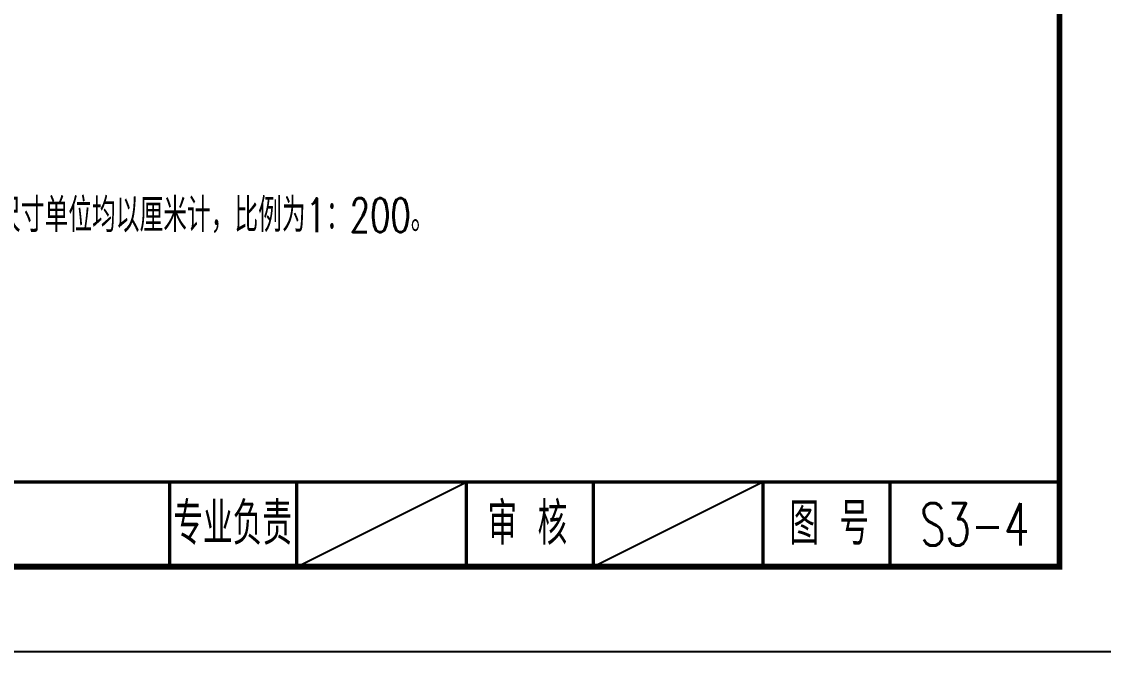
# Model space of a CAD drawing. Extents: x -1568 to -728, y -1287 to -990.
# Drawn here: x -1280.7 to -1153, y -1286.8 to -1212.5 of the extents above; entities that cross this region are included whole.
import ezdxf
from ezdxf.enums import TextEntityAlignment as Align

# ---------------------------------------------------------------- set-up
doc = ezdxf.new("R2010")
doc.units = 0
doc.header["$LTSCALE"] = 5
doc.layers.get('0').update_dxf_attribs({"linetype": 'CONTINUOUS'})
doc.layers.add('图框', color=7, linetype='CONTINUOUS')
doc.layers.add('文字', color=7, linetype='CONTINUOUS')
doc.styles.get("Standard").update_dxf_attribs({"font": 'simplex1.shx', "width": 0.7, "bigfont": 'hztxt.shx'})

# ---------------------------------------------------------------- blocks, each defined once
blk = doc.blocks.new('series')
at = {"width": 0.75}
for tag, height, p in [('页码', 4, (-35, -19)), ('图名', 5, (-220, -282)), ('图号', 5, (-20, -282))]:
    blk.add_attdef(tag, text='', height=height, dxfattribs=at).set_placement(p, align=Align.MIDDLE_CENTER)

msp = doc.modelspace()

# ---------------------------------------------------------------- linework, layer by layer
msp.add_lwpolyline([(-1148.20035, -1286.82642), (-1148.20035, -989.82642), (-1568.20035, -989.82642), (-1568.20035, -1286.82642)], close=True)
msp.add_lwpolyline([(-1148.20035, -1286.82642), (-1148.20035, -989.82642), (-1568.20035, -989.82642), (-1568.20035, -1286.82642)], close=True)
at = {"layer": '图框'}
for p, q in [((-1248.20035, -1276.82642), (-1228.20035, -1266.82642)), ((-1193.20035, -1266.82642), (-1213.20035, -1276.82642))]:
    msp.add_line(p, q, dxfattribs=at)
for points, const_width in [([(-1158.20035, -999.82642), (-1538.20035, -999.82642), (-1538.20035, -1276.82642), (-1158.20035, -1276.82642), (-1158.20035, -999.82642)], 0.7), ([(-1538.20035, -1266.82642), (-1158.20035, -1266.82642)], 0.4), ([(-1263.20035, -1276.82642), (-1263.20035, -1266.82642)], 0.4), ([(-1263.20035, -1276.82642), (-1263.20035, -1266.82642)], 0.4), ([(-1248.20035, -1276.82642), (-1248.20035, -1266.82642)], 0.4), ([(-1228.20035, -1276.82642), (-1228.20035, -1266.82642)], 0.4), ([(-1213.20035, -1276.82642), (-1213.20035, -1266.82642)], 0.4), ([(-1193.20035, -1276.82642), (-1193.20035, -1266.82642)], 0.4), ([(-1178.20035, -1276.82642), (-1178.20035, -1266.82642)], 0.4)]:
    msp.add_lwpolyline(points, dxfattribs=dict(at, const_width=const_width))

# ---------------------------------------------------------------- block references
ref = msp.add_blockref('series', (-1148.20035, -989.82642), dxfattribs=at)
ref.add_attrib('图号', 'S3-4', dxfattribs={"layer": '0', "height": 5, "width": 0.7}).set_placement((-1168.20035, -1271.82642), align=Align.MIDDLE_CENTER)

# ---------------------------------------------------------------- texts
at = {"layer": '图框', "width": 0.7}
for s, p in [('审 核', (-1220.98022, -1271.73183)), ('专业负责', (-1255.75402, -1271.73183)), ('图 号', (-1185.36105, -1271.73183))]:
    msp.add_text(s, height=5, dxfattribs=at).set_placement(p, align=Align.MIDDLE_CENTER)
at = {"layer": '文字', "width": 0.7}
msp.add_text('1、本图尺寸单位均以厘米计，比例为1：200。', height=4, dxfattribs=at).set_placement((-1294.35037, -1237.30707))

doc.saveas('drawing.dxf')
